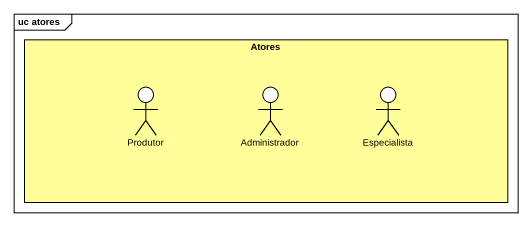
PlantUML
@startuml
mainframe uc atores
rectangle Atores #FFFE99 {
  actor Produtor
  actor Administrador
  actor Especialista
}
@enduml
